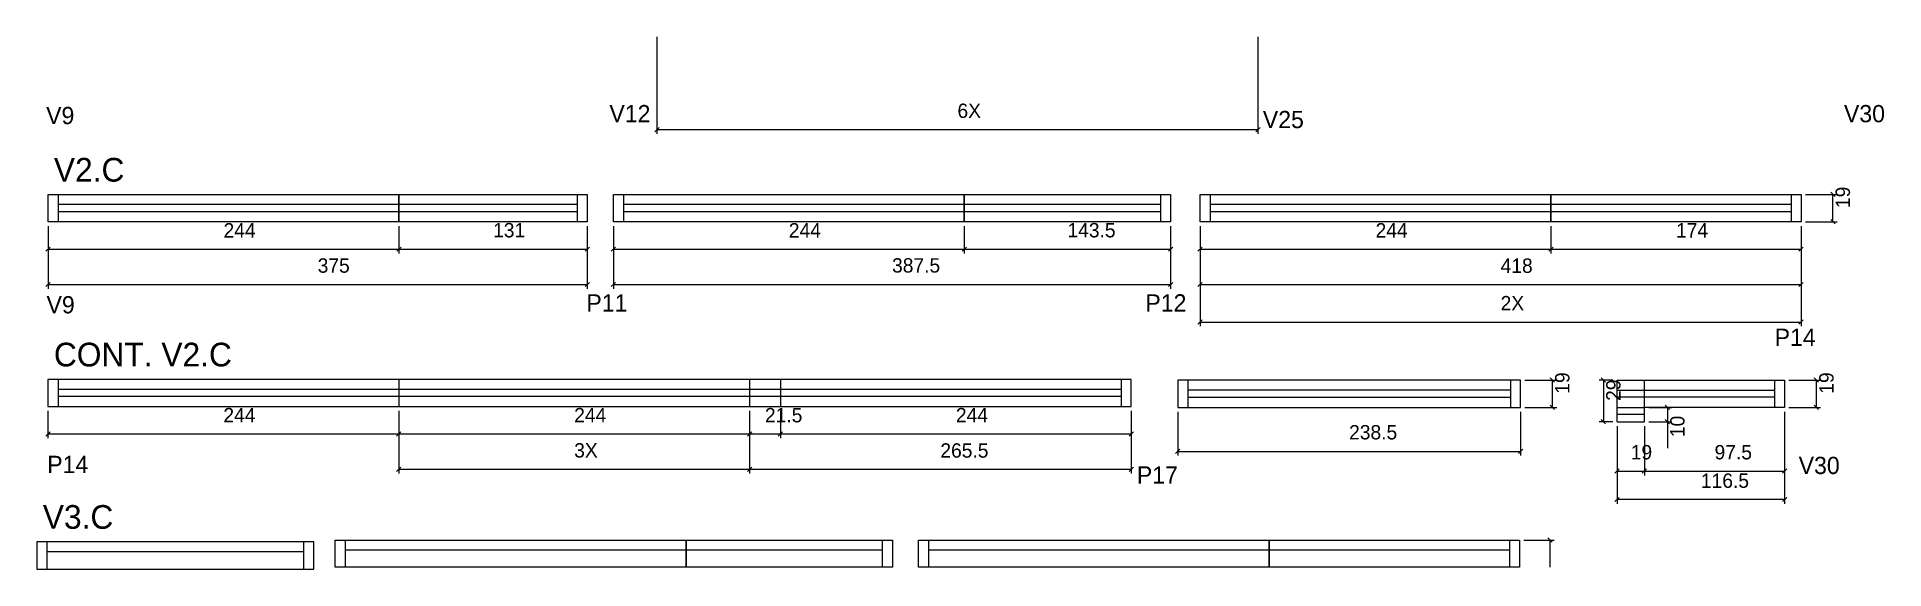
# Model space of a CAD drawing. Header units: metres. Extents: x 3419 to 4703, y 755 to 1126.
import ezdxf

# ---------------------------------------------------------------- set-up
doc = ezdxf.new("R2010")
doc.units = ezdxf.units.M
for name, color, linetype in [('00 - FELIPE', 7, 'Continuous'), ('5', 7, 'Continuous'), ('COTA', 7, 'Continuous'), ('NOMENCLATURA', 7, 'Continuous'), ('Painéis', 7, 'Continuous'), ('SARR_2.2x7', 7, 'Continuous'), ('SARR_EDITAR', 7, 'Continuous')]:
    doc.layers.add(name, color=color, linetype=linetype)

msp = doc.modelspace()

# ---------------------------------------------------------------- linework, layer by layer
at = {"layer": '00 - FELIPE', "color": 4, "lineweight": 25}
for p, q in [((3914.3, 865.4), (3914.3, 821.8)), ((3935.8, 865.4), (3935.8, 846.4)), ((4179.8, 865.4), (4179.8, 821.8)), ((4179.8, 865.4), (4179.8, 846.4)), ((3935.8, 849.4), (4179.8, 849.4)), ((3914.3, 824.8), (4179.8, 824.8))]:
    msp.add_line(p, q, dxfattribs=at)
at = {"layer": '00 - FELIPE', "color": 0, "lineweight": 25}
for p, q in [((3937.3, 850.9), (3934.3, 847.9)), ((4178.3, 847.9), (4181.3, 850.9)), ((3915.8, 826.3), (3912.8, 823.3)), ((4178.3, 823.3), (4181.3, 826.3))]:
    msp.add_line(p, q, dxfattribs=at)
at = {"layer": 'COTA', "color": 4, "lineweight": 25}
for p, q in [((3849.9, 1125.7), (3849.9, 1058.2)), ((4267.9, 1125.7), (4267.9, 1058.2)), ((3849.9, 1061.2), (4267.9, 1061.2)), ((4648.7, 1016.1), (4670.8, 1016.1)), ((4667.8, 997.1), (4667.8, 1016.1)), ((3426.4, 994.1), (3426.4, 975)), ((3426.4, 994.1), (3426.4, 950.4)), ((3670.4, 994.1), (3670.4, 975)), ((3670.4, 994.1), (3670.4, 975)), ((3801.4, 994.1), (3801.4, 975)), ((3801.4, 994.1), (3801.4, 950.4)), ((3819.6, 994.1), (3819.6, 975)), ((3819.6, 994.1), (3819.6, 950.4)), ((4063.6, 994.1), (4063.6, 975)), ((4063.6, 994.1), (4063.6, 975)), ((4207.1, 994.1), (4207.1, 975)), ((4207.1, 994.1), (4207.1, 950.4)), ((4227.7, 994.1), (4227.7, 975)), ((4227.7, 994.1), (4227.7, 950.4)), ((4471.7, 994.1), (4471.7, 975)), ((4471.7, 994.1), (4471.7, 975)), ((4645.7, 994.1), (4645.7, 975)), ((4645.7, 994.1), (4645.7, 950.4)), ((4648.7, 997.1), (4670.8, 997.1)), ((3426.4, 978), (3670.4, 978)), ((3670.4, 978), (3801.4, 978)), ((3819.6, 978), (4063.6, 978)), ((4063.6, 978), (4207.1, 978)), ((4227.7, 978), (4471.7, 978)), ((4471.7, 978), (4645.7, 978)), ((3426.4, 953.4), (3801.4, 953.4)), ((3819.6, 953.4), (4207.1, 953.4)), ((4227.7, 953.4), (4645.7, 953.4)), ((4453.6, 886.9), (4475.7, 886.9)), ((4472.7, 867.9), (4472.7, 886.9)), ((4637.2, 886.9), (4659.3, 886.9)), ((4656.3, 867.9), (4656.3, 886.9)), ((3426.3, 865.4), (3426.3, 846.4)), ((3670.3, 865.4), (3670.3, 821.8)), ((3670.3, 865.4), (3670.3, 846.4)), ((3670.3, 865.4), (3670.3, 846.4)), ((3914.3, 865.4), (3914.3, 821.8)), ((3914.3, 865.4), (3914.3, 846.4)), ((3914.3, 865.4), (3914.3, 846.4)), ((3935.8, 865.4), (3935.8, 846.4)), ((4212.1, 864.9), (4212.1, 834.3)), ((4450.6, 864.9), (4450.6, 834.3)), ((4453.6, 867.9), (4475.7, 867.9)), ((4634.2, 864.9), (4634.2, 800.8)), ((4637.2, 867.9), (4659.3, 867.9)), ((3426.3, 849.4), (3670.3, 849.4)), ((3670.3, 849.4), (3914.3, 849.4)), ((3914.3, 849.4), (3935.8, 849.4)), ((4517.7, 854.9), (4517.7, 800.8)), ((4212.1, 837.3), (4450.6, 837.3)), ((3670.3, 824.8), (3914.3, 824.8)), ((4634.2, 803.8), (4517.7, 803.8))]:
    msp.add_line(p, q, dxfattribs=at)
at = {"layer": 'COTA', "color": 0, "lineweight": 25}
for p, q in [((3851.4, 1062.7), (3848.4, 1059.7)), ((4266.4, 1059.7), (4269.4, 1062.7)), ((4669.3, 1014.6), (4666.3, 1017.6)), ((4666.3, 998.6), (4669.3, 995.6)), ((3427.9, 979.5), (3424.9, 976.5)), ((3668.9, 976.5), (3671.9, 979.5)), ((3671.9, 979.5), (3668.9, 976.5)), ((3799.9, 976.5), (3802.9, 979.5)), ((3821.1, 979.5), (3818.1, 976.5)), ((4062.1, 976.5), (4065.1, 979.5)), ((4065.1, 979.5), (4062.1, 976.5)), ((4205.6, 976.5), (4208.6, 979.5)), ((4229.2, 979.5), (4226.2, 976.5)), ((4470.2, 976.5), (4473.2, 979.5)), ((4473.2, 979.5), (4470.2, 976.5)), ((4644.2, 976.5), (4647.2, 979.5)), ((3427.9, 954.9), (3424.9, 951.9)), ((3799.9, 951.9), (3802.9, 954.9)), ((3821.1, 954.9), (3818.1, 951.9)), ((4205.6, 951.9), (4208.6, 954.9)), ((4229.2, 954.9), (4226.2, 951.9)), ((4644.2, 951.9), (4647.2, 954.9)), ((4474.2, 885.4), (4471.2, 888.4)), ((4657.8, 885.4), (4654.8, 888.4)), ((4471.2, 869.4), (4474.2, 866.4)), ((4654.8, 869.4), (4657.8, 866.4)), ((3427.8, 850.9), (3424.8, 847.9)), ((3668.8, 847.9), (3671.8, 850.9)), ((3671.8, 850.9), (3668.8, 847.9)), ((3912.8, 847.9), (3915.8, 850.9)), ((3915.8, 850.9), (3912.8, 847.9)), ((3934.3, 847.9), (3937.3, 850.9)), ((4213.6, 838.8), (4210.6, 835.8)), ((4449.1, 835.8), (4452.1, 838.8)), ((3671.8, 826.3), (3668.8, 823.3)), ((3912.8, 823.3), (3915.8, 826.3)), ((4519.2, 805.3), (4516.2, 802.3)), ((4632.7, 802.3), (4635.7, 805.3))]:
    msp.add_line(p, q, dxfattribs=at)
at = {"layer": 'Painéis', "color": 4, "lineweight": 25}
for p, q in [((4227.7, 994.1), (4227.7, 924.3)), ((4645.7, 994.1), (4645.7, 924.3)), ((4227.7, 927.3), (4645.7, 927.3)), ((4514.7, 886.9), (4505.2, 886.9)), ((4508.2, 886.9), (4508.2, 857.9)), ((4539.7, 867.9), (4555.7, 867.9)), ((4552.7, 867.9), (4552.7, 857.9)), ((4634.2, 864.9), (4634.2, 820.6)), ((4514.7, 857.9), (4505.2, 857.9)), ((4517.7, 854.9), (4517.7, 820.6)), ((4536.7, 854.9), (4536.7, 820.6)), ((4536.7, 854.9), (4536.7, 820.6)), ((4539.7, 857.9), (4555.7, 857.9)), ((4552.7, 857.9), (4552.7, 839.5)), ((4517.7, 823.6), (4536.7, 823.6)), ((4536.7, 823.6), (4634.2, 823.6)), ((4452.8, 775.6), (4474, 775.6)), ((4471, 775.6), (4471, 756.6))]:
    msp.add_line(p, q, dxfattribs=at)
at = {"layer": 'Painéis', "color": 0, "lineweight": 25}
for p, q in [((4229.2, 928.8), (4226.2, 925.8)), ((4644.2, 925.8), (4647.2, 928.8)), ((4509.7, 885.4), (4506.7, 888.4)), ((4554.2, 866.4), (4551.2, 869.4)), ((4506.7, 859.4), (4509.7, 856.4)), ((4551.2, 859.4), (4554.2, 856.4)), ((4519.2, 825.1), (4516.2, 822.1)), ((4535.2, 822.1), (4538.2, 825.1)), ((4538.2, 825.1), (4535.2, 822.1)), ((4632.7, 822.1), (4635.7, 825.1)), ((4472.5, 774.1), (4469.5, 777.1))]:
    msp.add_line(p, q, dxfattribs=at)
at = {"layer": 'Painéis', "color": 200, "lineweight": 25}
for p, q in [((3670.3, 887.4), (3670.3, 868.4)), ((3914.3, 887.4), (3914.3, 868.4)), ((3935.8, 887.4), (3935.8, 868.4)), ((4517.7, 857.9), (4517.7, 886.9)), ((4517.7, 886.9), (4634.2, 886.9)), ((4536.7, 867.9), (4536.7, 886.9)), ((4634.2, 886.9), (4634.2, 867.9)), ((4634.2, 867.9), (4536.7, 867.9)), ((4536.7, 857.9), (4536.7, 867.9)), ((4517.7, 857.9), (4536.7, 857.9))]:
    msp.add_line(p, q, dxfattribs=at)
for points in [[(3670.4, 997.1), (3426.4, 997.1), (3426.4, 1016.1), (3670.4, 1016.1)], [(3670.4, 1016.1), (3801.4, 1016.1), (3801.4, 997.1), (3670.4, 997.1)], [(4063.6, 997.1), (3819.6, 997.1), (3819.6, 1016.1), (4063.6, 1016.1)], [(4063.6, 1016.1), (4207.1, 1016.1), (4207.1, 997.1), (4063.6, 997.1)], [(4471.7, 997.1), (4227.7, 997.1), (4227.7, 1016.1), (4471.7, 1016.1)], [(4471.7, 1016.1), (4645.7, 1016.1), (4645.7, 997.1), (4471.7, 997.1)], [(3870.1, 756.6), (3626.1, 756.6), (3626.1, 775.6), (3870.1, 775.6)], [(3870.1, 775.6), (4013.6, 775.6), (4013.6, 756.6), (3870.1, 756.6)], [(4275.8, 756.6), (4031.8, 756.6), (4031.8, 775.6), (4275.8, 775.6)], [(4275.8, 775.6), (4449.8, 775.6), (4449.8, 756.6), (4275.8, 756.6)]]:
    msp.add_lwpolyline(points, close=True, dxfattribs=at)
for points in [[(3426.3, 887.4), (3426.3, 868.4), (4179.8, 868.4), (4179.8, 887.4), (3426.3, 887.4)], [(4212.1, 886.9), (4212.1, 867.9), (4450.6, 867.9), (4450.6, 886.9), (4212.1, 886.9)], [(3418.6, 774.4), (3418.6, 755.4), (3611.1, 755.4), (3611.1, 774.4), (3418.6, 774.4)]]:
    msp.add_lwpolyline(points, dxfattribs=at)
at = {"layer": 'SARR_2.2x7', "color": 40, "lineweight": 25}
for p, q in [((3433.4, 1016.1), (3433.4, 997.1)), ((3794.4, 1016.1), (3794.4, 997.1)), ((3826.6, 1016.1), (3826.6, 997.1)), ((4200.1, 1016.1), (4200.1, 997.1)), ((4234.7, 1016.1), (4234.7, 997.1)), ((4638.7, 1016.1), (4638.7, 997.1)), ((3670.4, 1009.1), (3433.4, 1009.1)), ((3433.4, 1004.1), (3670.4, 1004.1)), ((3794.4, 1009.1), (3670.4, 1009.1)), ((3670.4, 1004.1), (3794.4, 1004.1)), ((4063.6, 1009.1), (3826.6, 1009.1)), ((3826.6, 1004.1), (4063.6, 1004.1)), ((4200.1, 1009.1), (4063.6, 1009.1)), ((4063.6, 1004.1), (4200.1, 1004.1)), ((4471.7, 1009.1), (4234.7, 1009.1)), ((4234.7, 1004.1), (4471.7, 1004.1)), ((4638.7, 1009.1), (4471.7, 1009.1)), ((4471.7, 1004.1), (4638.7, 1004.1)), ((3433.3, 887.4), (3433.3, 868.4)), ((4172.8, 887.4), (4172.8, 868.4)), ((4219.1, 886.9), (4219.1, 867.9)), ((4443.6, 886.9), (4443.6, 867.9)), ((4627.2, 886.9), (4627.2, 867.9)), ((3670.3, 880.4), (3433.3, 880.4)), ((3670.3, 875.4), (3433.3, 875.4)), ((3914.3, 880.4), (3670.3, 880.4)), ((3914.3, 875.4), (3670.3, 875.4)), ((4172.8, 880.4), (3914.3, 880.4)), ((4172.8, 875.4), (3914.3, 875.4)), ((4443.6, 879.9), (4219.1, 879.9)), ((4219.1, 874.9), (4443.6, 874.9)), ((4517.7, 879.9), (4627.2, 879.9)), ((4627.2, 874.9), (4517.7, 874.9)), ((3425.6, 774.4), (3425.6, 755.4)), ((3604.1, 774.4), (3604.1, 755.4)), ((3633.1, 775.6), (3633.1, 756.6)), ((4006.6, 775.6), (4006.6, 756.6)), ((4038.8, 775.6), (4038.8, 756.6)), ((4442.8, 775.6), (4442.8, 756.6)), ((3604.1, 767.4), (3425.6, 767.4)), ((3870.1, 768.6), (3633.1, 768.6)), ((4006.6, 768.6), (3870.1, 768.6)), ((4275.8, 768.6), (4038.8, 768.6)), ((4442.8, 768.6), (4275.8, 768.6))]:
    msp.add_line(p, q, dxfattribs=at)
at = {"layer": 'SARR_EDITAR', "color": 141, "lineweight": 25}
for p, q in [((4517.7, 867.9), (4536.7, 867.9)), ((4536.7, 862.9), (4517.7, 862.9))]:
    msp.add_line(p, q, dxfattribs=at)

# ---------------------------------------------------------------- texts
at = {"layer": '00 - FELIPE', "color": 240, "lineweight": 25}
for s, p in [('244', (4057.8, 857.5)), ('265.5', (4047, 832.9))]:
    msp.add_text(s, height=10, dxfattribs=at).set_placement(p)
at = {"layer": '5', "color": 5, "lineweight": 25}
for s, p in [('V9', (3425, 1065)), ('V12', (3816.8, 1066.3)), ('V25', (4271.3, 1062.2)), ('V30', (4675.5, 1066.3)), ('V9', (3425.3, 933.3)), ('P11', (3800.8, 934.6)), ('P12', (4189.6, 934.6)), ('P14', (4627.3, 910.7)), ('P14', (3425.8, 822.2)), ('P17', (4183.7, 814.9)), ('V30', (4644, 821.5))]:
    msp.add_text(s, height=12, rotation=360, dxfattribs=at).set_placement(p)
at = {"layer": 'COTA', "color": 240, "lineweight": 25}
for s, p in [('6X', (4058.9, 1069.3)), ('244', (3548.4, 986.1)), ('131', (3735.9, 986.2)), ('244', (3941.6, 986.1)), ('143.5', (4135.4, 986.2)), ('244', (4349.7, 986.1)), ('174', (4558.7, 986.1)), ('375', (3613.9, 961.6)), ('387.5', (4013.4, 961.7)), ('418', (4436.7, 961.5)), ('244', (3548.3, 857.5)), ('244', (3792.3, 857.5)), ('21.5', (3925, 857.5)), ('238.5', (4331.3, 845.6)), ('3X', (3792.3, 833)), ('116.5', (4576, 811.9))]:
    msp.add_text(s, height=10, dxfattribs=at).set_placement(p)
for p in [(4679.7, 1006.6), (4484.6, 877.4), (4668.3, 877.4)]:
    msp.add_text('19', height=10, rotation=90, dxfattribs=at).set_placement(p)
at = {"layer": 'NOMENCLATURA', "color": 7, "lineweight": 25}
for s, p in [('V2.C', (3430.4, 1025)), ('CONT. V2.C', (3430.4, 896.4)), ('V3.C', (3422.7, 783.4))]:
    msp.add_text(s, height=16.5, dxfattribs=at).set_placement(p)
at = {"layer": 'Painéis', "color": 240, "lineweight": 25}
for s, p in [('2X', (4436.7, 935.4)), ('19', (4527.2, 831.7)), ('97.5', (4585.5, 831.7))]:
    msp.add_text(s, height=10, dxfattribs=at).set_placement(p)
for s, p in [('29', (4520.1, 872.4)), ('10', (4564.6, 847.2))]:
    msp.add_text(s, height=10, rotation=90, dxfattribs=at).set_placement(p)

doc.saveas('drawing.dxf')
